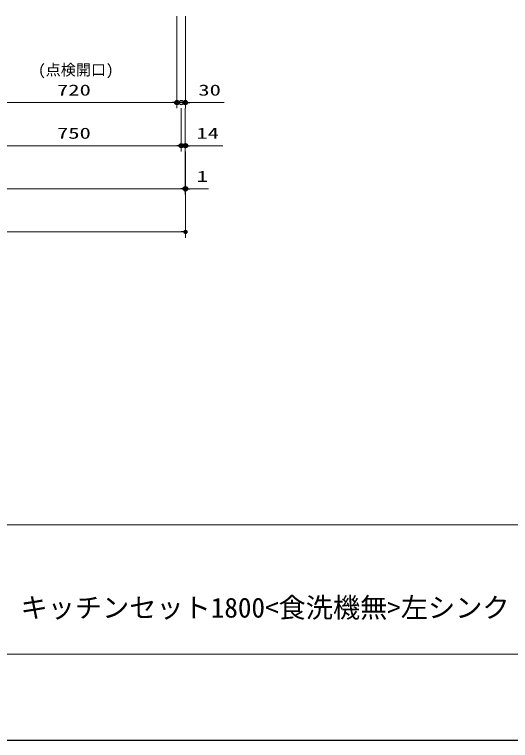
# Model space of a CAD drawing. Units: millimetres, scale not verified. Extents: x -9797 to 9797, y -4555 to 4555.
# Drawn here: x -6268 to -4544, y -4455 to -1930 of the extents above; entities that cross this region are included whole.
import ezdxf
from ezdxf.enums import TextEntityAlignment as Align

# ---------------------------------------------------------------- set-up
doc = ezdxf.new("R2010")
doc.units = ezdxf.units.MM
doc.header["$LTSCALE"] = 30
doc.header["$PDMODE"] = 32
doc.header["$PDSIZE"] = 15
for name, color, linetype, lineweight in [('0-0_0', 7, 'Continuous', 25), ('0-3_寸法ﾚｲﾔｰ', 30, 'Continuous', 13), ('0-4_DEFPOINTS', 7, 'Continuous', 25), ('0-6_図面枠', 3, 'Continuous', 15)]:
    doc.layers.add(name, color=color, linetype=linetype, lineweight=lineweight)
doc.styles.add('ＭＳ ゴシック', font='')
doc.styles.get('ＭＳ ゴシック').set_extended_font_data('MS Gothic')

# ---------------------------------------------------------------- blocks, each defined once
blk = doc.blocks.new('_DOT')
at = {"layer": '0-0_0', "color": 30}
blk.add_line((-15, 0), (-30, 0), dxfattribs=at)
for points in [[(0, 0), (-15, 0), (-14.88, 1.88)], [(0, 0), (-14.88, -1.88), (-15, 0)], [(0, 0), (-14.88, 1.88), (-14.53, 3.73)], [(0, 0), (-14.53, -3.73), (-14.88, -1.88)], [(0, 0), (-14.53, 3.73), (-13.95, 5.52)], [(0, 0), (-13.95, -5.52), (-14.53, -3.73)], [(0, 0), (-13.95, 5.52), (-13.14, 7.23)], [(0, 0), (-13.14, -7.23), (-13.95, -5.52)], [(0, 0), (-13.14, 7.23), (-12.14, 8.82)], [(0, 0), (-12.14, -8.82), (-13.14, -7.23)], [(0, 0), (-12.14, 8.82), (-10.93, 10.27)], [(0, 0), (-10.93, -10.27), (-12.14, -8.82)], [(0, 0), (-10.93, 10.27), (-9.56, 11.56)], [(0, 0), (-9.56, -11.56), (-10.93, -10.27)], [(0, 0), (-9.56, 11.56), (-8.04, 12.66)], [(0, 0), (-8.04, -12.66), (-9.56, -11.56)], [(0, 0), (-8.04, 12.66), (-6.39, 13.57)], [(0, 0), (-6.39, -13.57), (-8.04, -12.66)], [(0, 0), (-6.39, 13.57), (-4.64, 14.27)], [(0, 0), (-4.64, -14.27), (-6.39, -13.57)], [(0, 0), (-4.64, 14.27), (-2.81, 14.73)], [(0, 0), (-2.81, -14.73), (-4.64, -14.27)], [(0, 0), (-2.81, 14.73), (-0.94, 14.97)], [(0, 0), (-0.94, -14.97), (-2.81, -14.73)], [(0, 0), (-0.94, 14.97), (0.94, 14.97)], [(0, 0), (0.94, -14.97), (-0.94, -14.97)], [(0, 0), (0.94, 14.97), (2.81, 14.73)], [(0, 0), (2.81, 14.73), (4.64, 14.27)], [(0, 0), (4.64, 14.27), (6.39, 13.57)], [(0, 0), (6.39, 13.57), (8.04, 12.66)], [(0, 0), (8.04, 12.66), (9.56, 11.56)], [(0, 0), (9.56, 11.56), (10.93, 10.27)], [(0, 0), (10.93, 10.27), (12.14, 8.82)], [(0, 0), (12.14, 8.82), (13.14, 7.23)], [(0, 0), (13.14, 7.23), (13.95, 5.52)], [(0, 0), (13.95, 5.52), (14.53, 3.73)], [(0, 0), (14.53, 3.73), (14.88, 1.88)], [(0, 0), (14.88, 1.88), (15, 0)], [(0, 0), (2.81, -14.73), (0.94, -14.97)], [(0, 0), (4.64, -14.27), (2.81, -14.73)], [(0, 0), (6.39, -13.57), (4.64, -14.27)], [(0, 0), (8.04, -12.66), (6.39, -13.57)], [(0, 0), (9.56, -11.56), (8.04, -12.66)], [(0, 0), (10.93, -10.27), (9.56, -11.56)], [(0, 0), (12.14, -8.82), (10.93, -10.27)], [(0, 0), (13.14, -7.23), (12.14, -8.82)], [(0, 0), (13.95, -5.52), (13.14, -7.23)], [(0, 0), (14.53, -3.73), (13.95, -5.52)], [(0, 0), (14.88, -1.88), (14.53, -3.73)], [(0, 0), (15, 0), (14.88, -1.88)]]:
    blk.add_solid(points, dxfattribs=at)

msp = doc.modelspace()

# ---------------------------------------------------------------- linework, layer by layer
at = {"layer": '0-3_寸法ﾚｲﾔｰ'}
for p, q in [((-5703.56, -1935.93), (-5703.56, -2255.93)), ((-5703.56, -1935.93), (-5703.56, -2255.93)), ((-5673.56, -1935.93), (-5673.56, -2255.93)), ((-5718.56, -2235.93), (-6408.56, -2235.93)), ((-5718.56, -2235.93), (-5733.56, -2235.93)), ((-5673.56, -2235.93), (-5703.56, -2235.93)), ((-5673.56, -2235.93), (-5538.8, -2235.93)), ((-5658.56, -2235.93), (-5643.56, -2235.93)), ((-5688.56, -2255.93), (-5688.56, -2405.93)), ((-5688.56, -2255.93), (-5688.56, -2405.93)), ((-5674.56, -2255.93), (-5674.56, -2405.93)), ((-5703.56, -2385.93), (-6423.56, -2385.93)), ((-5703.56, -2385.93), (-5718.56, -2385.93)), ((-5674.56, -2385.93), (-5688.56, -2385.93)), ((-5674.56, -2385.93), (-5543.56, -2385.93)), ((-5659.56, -2385.93), (-5644.56, -2385.93)), ((-5674.56, -2405.93), (-5674.56, -2555.93)), ((-5674.56, -2405.93), (-5674.56, -2555.93)), ((-5673.56, -2405.93), (-5673.56, -2705.93)), ((-5673.56, -2405.93), (-5673.56, -2555.93)), ((-7457.56, -2535.93), (-5689.56, -2535.93)), ((-5689.56, -2535.93), (-5704.56, -2535.93)), ((-5674.56, -2535.93), (-5673.56, -2535.93)), ((-5673.56, -2535.93), (-5594.04, -2535.93)), ((-5658.56, -2535.93), (-5643.56, -2535.93)), ((-5688.56, -2685.93), (-7458.56, -2685.93))]:
    msp.add_line(p, q, dxfattribs=at)
at = {"layer": '0-4_DEFPOINTS'}
msp.add_line((2902.77, -4455), (-9697.23, -4455), dxfattribs=at)
for p in [(-5703.56, -2235.93), (-5688.56, -2235.93), (-5674.56, -2235.93), (-5688.56, -2385.93), (-5674.56, -2385.93), (-5673.56, -2385.93), (-5674.56, -2535.93), (-5673.56, -2535.93)]:
    msp.add_point(p, dxfattribs=at)
at = {"layer": '0-6_図面枠'}
msp.add_line((-9397.23, -3705), (2602.77, -3705), dxfattribs=at)
msp.add_lwpolyline([(-9397.23, -4155), (2602.77, -4155), (2602.77, 4155), (-9397.23, 4155)], close=True, dxfattribs=at)

# ---------------------------------------------------------------- block references
at = {"layer": '0-3_寸法ﾚｲﾔｰ', "xscale": 0.5, "yscale": 0.5}
for p in [(-5703.56, -2235.93), (-5703.56, -2235.93), (-5688.56, -2385.93), (-5688.56, -2385.93), (-5674.56, -2535.93), (-5674.56, -2535.93), (-5673.56, -2685.93)]:
    msp.add_blockref('_DOT', p, dxfattribs=at)
at = {"layer": '0-3_寸法ﾚｲﾔｰ', "xscale": 0.5, "yscale": 0.5, "rotation": 180}
for p in [(-5673.56, -2235.93), (-5674.56, -2385.93), (-5673.56, -2535.93)]:
    msp.add_blockref('_DOT', p, dxfattribs=at)

# ---------------------------------------------------------------- texts
at = {"layer": '0-3_寸法ﾚｲﾔｰ', "style": 'ＭＳ ゴシック'}
msp.add_text('(点検開口)', height=38.48, dxfattribs=at).set_placement((-6186.23, -2152.85), align=Align.BOTTOM_LEFT)
at = {"layer": '0-3_寸法ﾚｲﾔｰ', "style": 'ＭＳ ゴシック', "width": 1.5}
for s, p in [('720', (-6120.7, -2223.33)), ('30', (-5629.28, -2223.33)), ('750', (-6120.7, -2373.33)), ('14', (-5635.94, -2373.33)), ('1', (-5634.99, -2523.33))]:
    msp.add_text(s, height=38.49, dxfattribs=at).set_placement(p, align=Align.BOTTOM_LEFT)
at = {"layer": '0-6_図面枠', "style": 'ＭＳ ゴシック'}
msp.add_text('キッチンセット1800<食洗機無>左シンク\u3000設備図面', height=69.27, dxfattribs=at).set_placement((-6247.23, -4048.32), align=Align.BOTTOM_LEFT)

doc.saveas('drawing.dxf')
